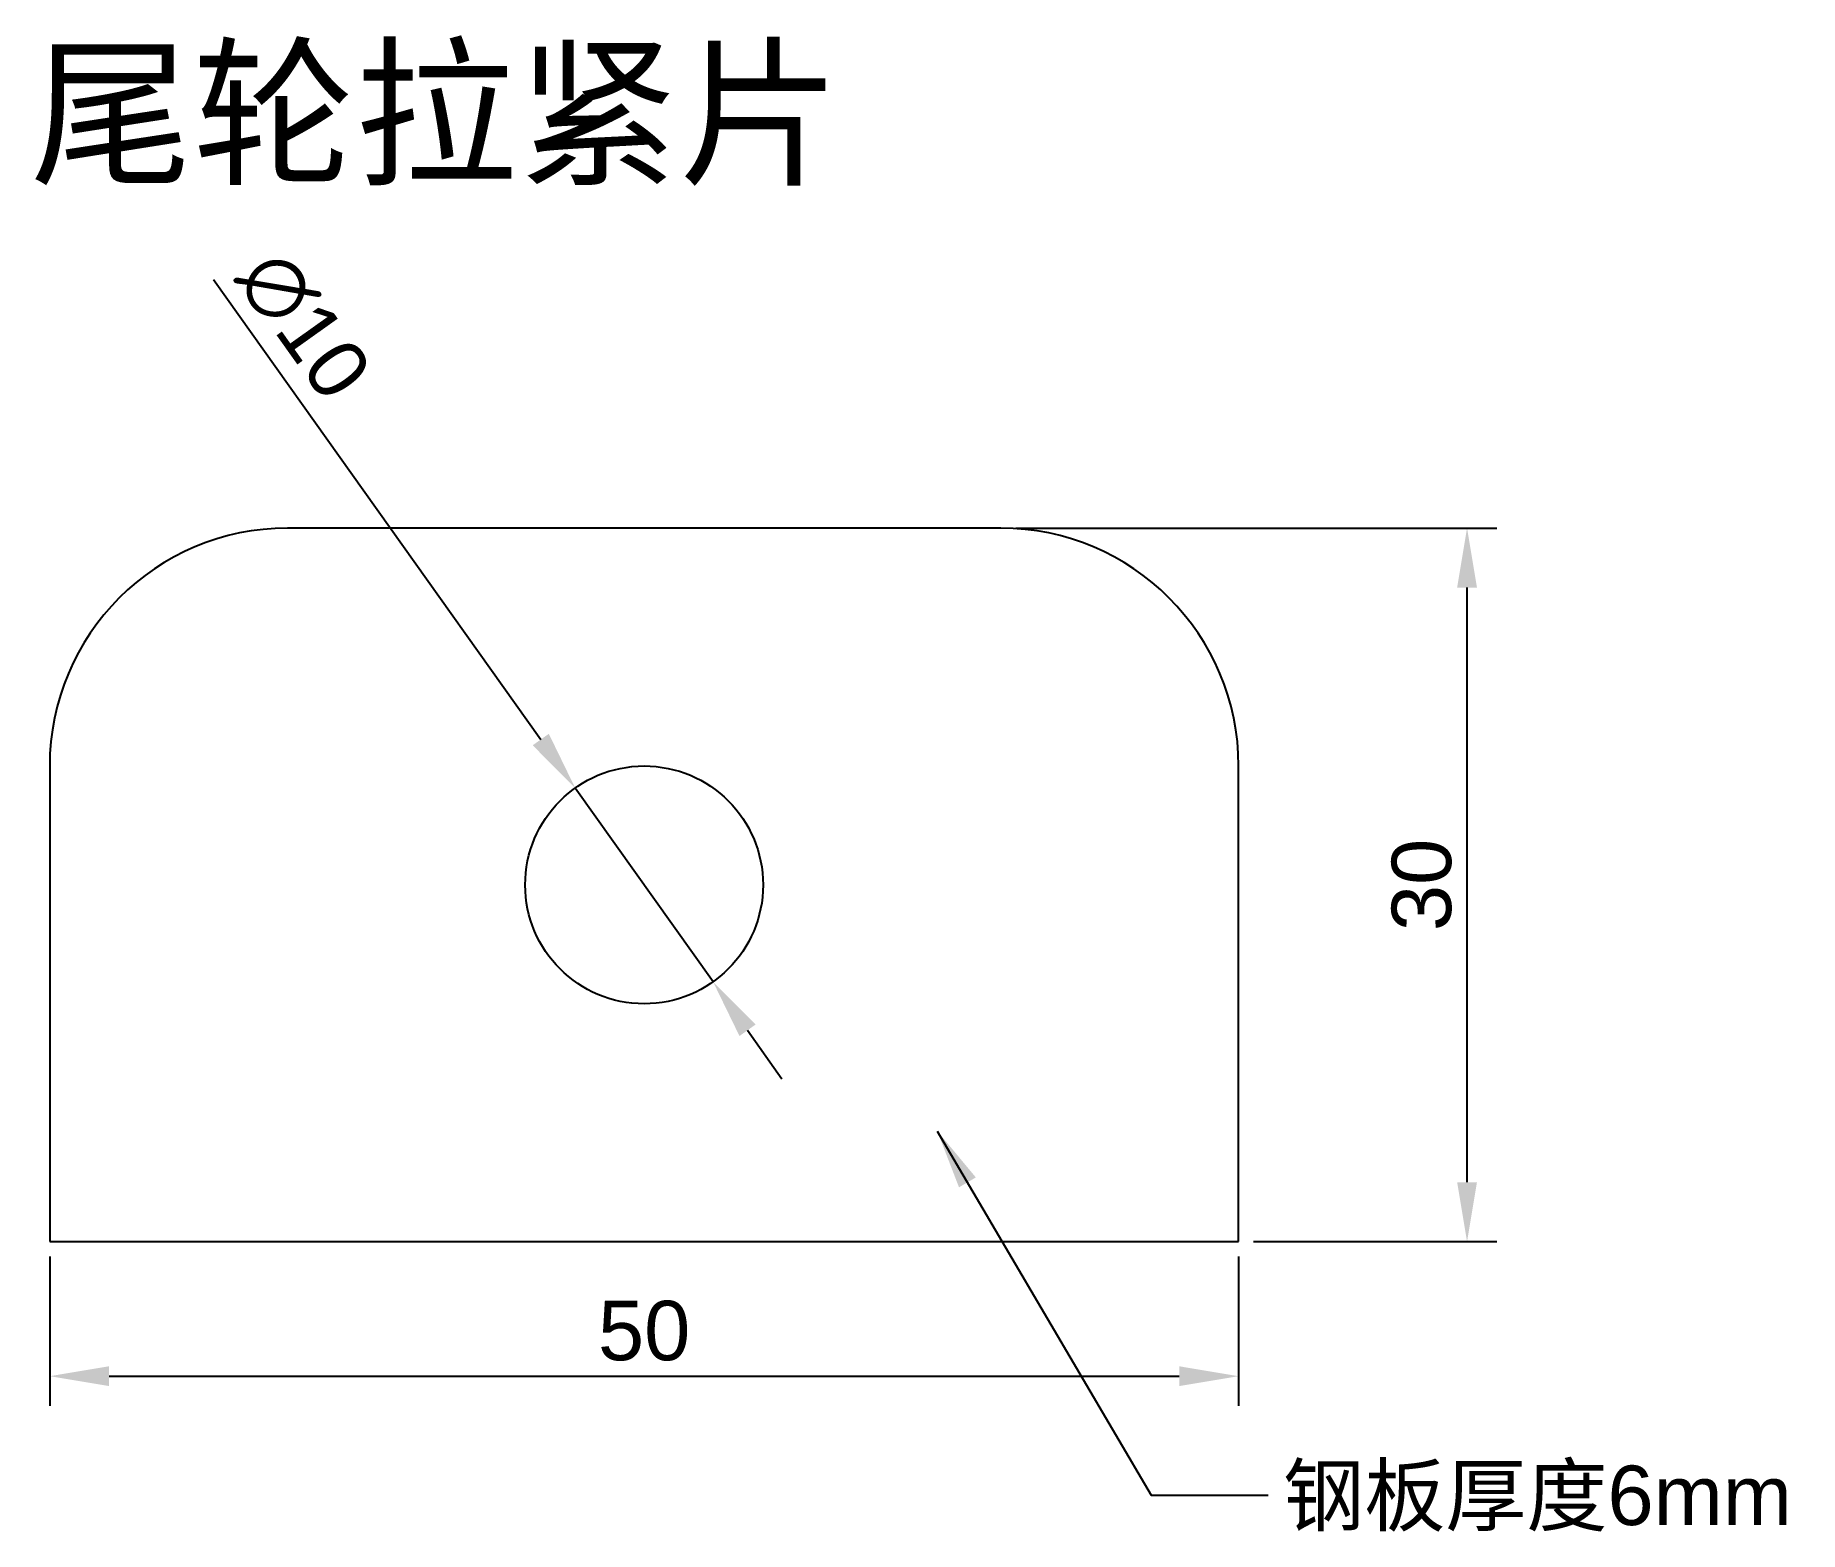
# Model space of a CAD drawing. Header units: millimetres. Extents: x -0.6 to 73.6, y -12.2 to 50.7.
import ezdxf

# ---------------------------------------------------------------- set-up
doc = ezdxf.new("R2010")
doc.units = ezdxf.units.MM
doc.styles.get("Standard").update_dxf_attribs({"font": 'arial.ttf'})
doc.dimstyles.new('ISO-25', dxfattribs={"dimtxt": 2.5, "dimasz": 2.5, "dimexe": 1.25, "dimexo": 0.625, "dimtad": 1, "dimtxsty": 'Standard', "dimcen": 2.5, "dimadec": 0, "dimazin": 0, "dimtfac": 1, "dimtmove": 0, "dimatfit": 3, "dimfxl": 1, "dimarcsym": 0})

# ---------------------------------------------------------------- blocks, each defined once
blk = doc.blocks.new('*D1')
at = {"color": 0, "lineweight": -2, "transparency": 16777216}
for p, q in [((0, -0.625), (0, -6.907)), ((50, -0.625), (50, -6.907)), ((2.5, -5.657), (47.5, -5.657))]:
    blk.add_line(p, q, dxfattribs=at)
at = {"color": 0, "transparency": 16777216}
for points in [[(2.5, -5.24), (2.5, -6.073), (0, -5.657)], [(47.5, -5.24), (47.5, -6.073), (50, -5.657)]]:
    blk.add_solid(points, dxfattribs=at)
at = {"layer": 'Defpoints', "color": 0, "transparency": 16777216}
for p in [(0, 0), (50, 0), (50, -5.657)]:
    blk.add_point(p, dxfattribs=at)
at = {"color": 0, "transparency": 16777216, "insert": (25, -3.755), "char_height": 2.5, "attachment_point": 5}
blk.add_mtext('50', dxfattribs=at)
blk = doc.blocks.new('*D2')
at = {"color": 0, "lineweight": -2, "transparency": 16777216}
for p, q in [((40.625, 30), (60.857, 30)), ((59.607, 2.5), (59.607, 27.5)), ((50.625, 0), (60.857, 0))]:
    blk.add_line(p, q, dxfattribs=at)
at = {"color": 0, "transparency": 16777216}
for points in [[(59.19, 27.5), (60.024, 27.5), (59.607, 30)], [(59.19, 2.5), (60.024, 2.5), (59.607, 0)]]:
    blk.add_solid(points, dxfattribs=at)
at = {"layer": 'Defpoints', "color": 0, "transparency": 16777216}
for p in [(40, 30), (59.607, 30), (50, 0)]:
    blk.add_point(p, dxfattribs=at)
at = {"color": 0, "transparency": 16777216, "insert": (57.705, 15), "char_height": 2.5, "attachment_point": 5, "rotation": 90}
blk.add_mtext('30', dxfattribs=at)
blk = doc.blocks.new('*D3')
at = {"color": 0, "lineweight": -2, "transparency": 16777216}
for p, q in [((6.89, 40.453), (20.652, 21.111)), ((27.899, 10.926), (22.101, 19.074)), ((29.348, 8.889), (30.797, 6.852))]:
    blk.add_line(p, q, dxfattribs=at)
at = {"color": 0, "transparency": 16777216}
for points in [[(20.991, 21.353), (20.312, 20.869), (22.101, 19.074)], [(29.688, 9.131), (29.009, 8.647), (27.899, 10.926)]]:
    blk.add_solid(points, dxfattribs=at)
at = {"layer": 'Defpoints', "color": 0, "transparency": 16777216}
for p in [(22.101, 19.074), (27.899, 10.926)]:
    blk.add_point(p, dxfattribs=at)
at = {"color": 0, "transparency": 16777216, "insert": (10.683, 38.523), "char_height": 2.5, "attachment_point": 5, "rotation": 305.43191}
blk.add_mtext('∅10', dxfattribs=at)

msp = doc.modelspace()

# ---------------------------------------------------------------- linework, layer by layer
at = {"color": 0}
for p, q in [((40, 30), (10, 30)), ((0, 20), (0, 0)), ((50, 0), (50, 20)), ((0, 0), (50, 0))]:
    msp.add_line(p, q, dxfattribs=at)
msp.add_circle((25, 15), 5, dxfattribs=at)
for centre, start, end in [((10, 20), 90, 180), ((40, 20), 0, 90)]:
    msp.add_arc(centre, 10, start, end, dxfattribs=at)

# ---------------------------------------------------------------- texts
at = {"color": 2}
msp.add_text('尾轮拉紧片', height=5, dxfattribs=at).set_placement((-0.816, 44.946))
at = {"color": 3, "insert": (51.871, -9.416), "char_height": 2.5, "width": 81.25235, "attachment_point": 1}
msp.add_mtext('{\\fSimSun|b0|i0|c134|p2;钢板厚度}6mm', dxfattribs=at)

# ---------------------------------------------------------------- dimensions: what is measured, and where the dimension line sits
at = {"color": 3}
dim = msp.add_diameter_dim_2p(p1=(27.899, 10.926), p2=(22.101, 19.074), dimstyle='ISO-25', dxfattribs=at)
dim.commit()
dim.dimension.update_dxf_attribs({"geometry": '*D3', "text_midpoint": (9.077, 37.38), "dimtype": 163})
dim = msp.add_linear_dim(base=(59.607, 30), p1=(50, 0), p2=(40, 30), angle=90, dimstyle='ISO-25', dxfattribs=at)
dim.commit()
dim.dimension.update_dxf_attribs({"geometry": '*D2', "text_midpoint": (57.705, 15)})
dim = msp.add_linear_dim(base=(50, -5.657), p1=(0, 0), p2=(50, 0), dimstyle='ISO-25', dxfattribs=at)
dim.commit()
dim.dimension.update_dxf_attribs({"geometry": '*D1', "text_midpoint": (25, -3.755)})

# ---------------------------------------------------------------- leaders
at = {"color": 3, "annotation_type": 0, "has_hookline": 1, "hookline_direction": 0, "text_width": 21.726}
msp.add_leader([(37.329, 4.648), (46.326, -10.666), (51.246, -10.666)], dimstyle='ISO-25', override={"dimgap": 0.625, "dimtad": 0}, dxfattribs=at)

doc.saveas('drawing.dxf')
